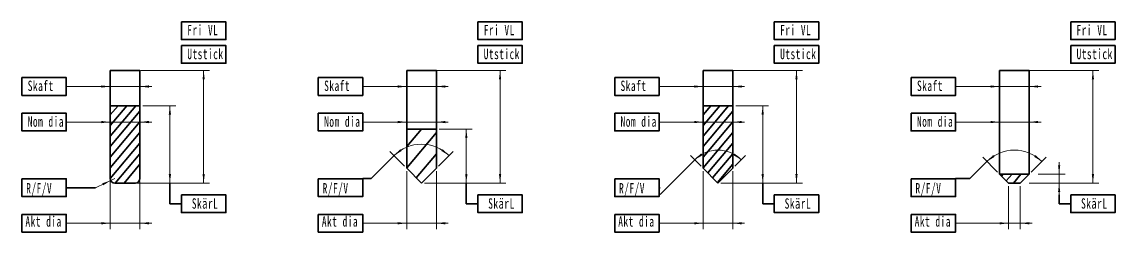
# Model space of a CAD drawing. Header units: millimetres. Extents: x -821 to 547, y -5 to 68.
# Drawn here: x -521.4 to -152.5, y -4.8 to 66.2 of the extents above; entities that cross this region are included whole.
import ezdxf

# ---------------------------------------------------------------- set-up
doc = ezdxf.new("R2010")
doc.units = ezdxf.units.MM
doc.layers.get('0').update_dxf_attribs({"lineweight": 35})
doc.layers.add('Dimension Layer', color=3, linetype='Continuous', lineweight=18)
doc.layers.add('Thick Solid Layer', color=7, linetype='Continuous', lineweight=35)
doc.styles.get("Standard").update_dxf_attribs({"font": '', "width": 0.667})
doc.styles.get('Standard').set_extended_font_data('simsun')
doc.dimstyles.get("Standard").update_dxf_attribs({"dimtxt": 3.5, "dimasz": 4, "dimexe": 2, "dimexo": 0, "dimtad": 1, "dimdsep": 46, "dimtxsty": 'Standard', "dimblk": '_CAXARROW', "dimcen": 0, "dimdle": 8, "dimazin": 2, "dimtfac": 0.707107, "dimtdec": 3, "dimtmove": 2, "dimatfit": 3, "dimfxl": 1, "dimfrac": 2, "dimtolj": 1, "dimarcsym": 1})

# ---------------------------------------------------------------- blocks, each defined once
blk = doc.blocks.new('*X6')
at = {"layer": 'Dimension Layer'}
for points in [[(-160.03, 49.74), (-159.65, 46.74), (-160.4, 46.74)], [(-160.03, 11.74), (-159.65, 14.74), (-160.4, 14.74)]]:
    blk.add_hatch(color=0, dxfattribs=at).paths.add_polyline_path(points, flags=0)
at = {"layer": 'Dimension Layer', "color": 0}
for p, q in [((-181.37, 49.74), (-158.03, 49.74)), ((-160.03, 49.74), (-160.03, 11.74)), ((-181.37, 11.74), (-158.03, 11.74))]:
    blk.add_line(p, q, dxfattribs=at)
at = {"layer": 'Dimension Layer', "color": 0, "insert": (-160.65, 44.93), "char_height": 3.5, "width": 7, "attachment_point": 5, "rotation": 90, "line_spacing_factor": 1.15057}
blk.add_mtext('\\T1.1; ', dxfattribs=at)
blk = doc.blocks.new('_CAXARROW')
blk.add_hatch(color=0).paths.add_polyline_path([(0, 0), (-1, 0.125), (-1, -0.125)], flags=0)
blk = doc.blocks.new('*X7')
at = {"layer": 'Dimension Layer'}
for points in [[(-191.52, 44.33), (-194.52, 44.7), (-194.52, 43.95)], [(-181.52, 44.33), (-178.52, 44.7), (-178.52, 43.95)]]:
    blk.add_hatch(color=0, dxfattribs=at).paths.add_polyline_path(points, flags=0)
at = {"layer": 'Dimension Layer', "color": 0}
for p, q in [((-206.36, 44.33), (-177.52, 44.33)), ((-191.52, 40.64), (-191.52, 46.33)), ((-181.52, 40.64), (-181.52, 46.33))]:
    blk.add_line(p, q, dxfattribs=at)
at = {"layer": 'Dimension Layer', "color": 0, "insert": (-206.36, 44.95), "char_height": 3.5, "width": 7, "attachment_point": 5, "line_spacing_factor": 1.15057}
blk.add_mtext('\\T1.1; ', dxfattribs=at)
blk = doc.blocks.new('*X8')
at = {"layer": 'Dimension Layer'}
for points in [[(-188.52, -1.84), (-191.52, -1.46), (-191.52, -2.21)], [(-184.52, -1.84), (-181.52, -1.46), (-181.52, -2.21)]]:
    blk.add_hatch(color=0, dxfattribs=at).paths.add_polyline_path(points, flags=0)
at = {"layer": 'Dimension Layer', "color": 0}
for p, q in [((-188.52, 10.74), (-188.52, -3.84)), ((-184.52, 10.74), (-184.52, -3.84)), ((-206.36, -1.84), (-180.52, -1.84))]:
    blk.add_line(p, q, dxfattribs=at)
at = {"layer": 'Dimension Layer', "color": 0, "insert": (-206.36, -1.21), "char_height": 3.5, "width": 7, "attachment_point": 5, "line_spacing_factor": 1.15057}
blk.add_mtext('\\T1.1; ', dxfattribs=at)
blk = doc.blocks.new('*X9')
at = {"layer": 'Dimension Layer'}
for points in [[(-171.42, 14.74), (-171.79, 17.74), (-171.04, 17.74)], [(-171.42, 11.74), (-171.79, 8.74), (-171.04, 8.74)]]:
    blk.add_hatch(color=0, dxfattribs=at).paths.add_polyline_path(points, flags=0)
at = {"layer": 'Dimension Layer', "color": 0}
for p, q in [((-171.42, 7.74), (-171.42, 18.74)), ((-181.52, 11.74), (-169.42, 11.74)), ((-178.52, 14.74), (-169.42, 14.74))]:
    blk.add_line(p, q, dxfattribs=at)
at = {"layer": 'Dimension Layer', "color": 0, "insert": (-172.04, 13.24), "char_height": 3.5, "width": 7, "attachment_point": 5, "rotation": 90, "line_spacing_factor": 1.15057}
blk.add_mtext('\\T1.1; ', dxfattribs=at)
blk = doc.blocks.new('*X10')
at = {"layer": 'Dimension Layer'}
for points in [[(-195.78, 19.01), (-193.2, 20.58), (-193.64, 21.19)], [(-177.25, 19.01), (-179.83, 20.58), (-179.39, 21.19)]]:
    blk.add_hatch(color=0, dxfattribs=at).paths.add_polyline_path(points, flags=0)
at = {"layer": 'Dimension Layer', "color": 0}
for p, q in [((-192.22, 15.45), (-197.2, 20.42)), ((-180.81, 15.45), (-175.83, 20.42))]:
    blk.add_line(p, q, dxfattribs=at)
for start, end in [(90, 135), (45, 90)]:
    blk.add_arc((-186.52, 9.74), 13.11, start, end, dxfattribs=at)
at = {"layer": 'Dimension Layer', "color": 0, "insert": (-186.52, 22.85), "char_height": 3.5, "width": 7, "attachment_point": 5, "line_spacing_factor": 1.15057}
blk.add_mtext('\\T1.1; ', dxfattribs=at)
blk = doc.blocks.new('*X17')
at = {"layer": 'Dimension Layer'}
for points in [[(-191.52, 32.33), (-194.52, 32.7), (-194.52, 31.95)], [(-181.52, 32.33), (-178.52, 32.7), (-178.52, 31.95)]]:
    blk.add_hatch(color=0, dxfattribs=at).paths.add_polyline_path(points, flags=0)
at = {"layer": 'Dimension Layer', "color": 0}
for p, q in [((-191.52, 26.81), (-191.52, 34.33)), ((-181.52, 26.81), (-181.52, 34.33)), ((-206.36, 32.33), (-177.52, 32.33))]:
    blk.add_line(p, q, dxfattribs=at)
at = {"layer": 'Dimension Layer', "color": 0, "insert": (-206.36, 32.95), "char_height": 3.5, "width": 7, "attachment_point": 5, "line_spacing_factor": 1.15057}
blk.add_mtext('\\T1.1; ', dxfattribs=at)
blk = doc.blocks.new('*X26')
at = {"layer": 'Dimension Layer'}
for points in [[(-260.03, 49.74), (-259.65, 46.74), (-260.4, 46.74)], [(-260.03, 11.74), (-259.65, 14.74), (-260.4, 14.74)]]:
    blk.add_hatch(color=0, dxfattribs=at).paths.add_polyline_path(points, flags=0)
at = {"layer": 'Dimension Layer', "color": 0}
for p, q in [((-281.37, 49.74), (-258.03, 49.74)), ((-260.03, 49.74), (-260.03, 11.74)), ((-281.37, 11.74), (-258.03, 11.74))]:
    blk.add_line(p, q, dxfattribs=at)
at = {"layer": 'Dimension Layer', "color": 0, "insert": (-260.65, 44.93), "char_height": 3.5, "width": 7, "attachment_point": 5, "rotation": 90, "line_spacing_factor": 1.15057}
blk.add_mtext('\\T1.1; ', dxfattribs=at)
blk = doc.blocks.new('*X27')
at = {"layer": 'Dimension Layer'}
for points in [[(-291.52, 44.33), (-294.52, 44.7), (-294.52, 43.95)], [(-281.52, 44.33), (-278.52, 44.7), (-278.52, 43.95)]]:
    blk.add_hatch(color=0, dxfattribs=at).paths.add_polyline_path(points, flags=0)
at = {"layer": 'Dimension Layer', "color": 0}
for p, q in [((-306.36, 44.33), (-277.52, 44.33)), ((-291.52, 40.64), (-291.52, 46.33)), ((-281.52, 40.64), (-281.52, 46.33))]:
    blk.add_line(p, q, dxfattribs=at)
at = {"layer": 'Dimension Layer', "color": 0, "insert": (-306.36, 44.95), "char_height": 3.5, "width": 7, "attachment_point": 5, "line_spacing_factor": 1.15057}
blk.add_mtext('\\T1.1; ', dxfattribs=at)
blk = doc.blocks.new('*X28')
at = {"layer": 'Dimension Layer'}
for points in [[(-271.42, 37.86), (-271.79, 34.86), (-271.04, 34.86)], [(-271.42, 11.74), (-271.79, 14.74), (-271.04, 14.74)]]:
    blk.add_hatch(color=0, dxfattribs=at).paths.add_polyline_path(points, flags=0)
at = {"layer": 'Dimension Layer', "color": 0}
for p, q in [((-280.52, 37.86), (-269.42, 37.86)), ((-271.42, 11.74), (-271.42, 37.86)), ((-285.52, 11.74), (-269.42, 11.74))]:
    blk.add_line(p, q, dxfattribs=at)
at = {"layer": 'Dimension Layer', "color": 0, "insert": (-272.04, 24.8), "char_height": 3.5, "width": 7, "attachment_point": 5, "rotation": 90, "line_spacing_factor": 1.15057}
blk.add_mtext('\\T1.1; ', dxfattribs=at)
blk = doc.blocks.new('*X29')
at = {"layer": 'Dimension Layer'}
for points in [[(-294.37, 19.6), (-291.76, 21.11), (-292.17, 21.73)], [(-278.66, 19.6), (-281.27, 21.11), (-280.86, 21.73)]]:
    blk.add_hatch(color=0, dxfattribs=at).paths.add_polyline_path(points, flags=0)
at = {"layer": 'Dimension Layer', "color": 0}
for p, q in [((-292.22, 17.45), (-295.78, 21.01)), ((-280.81, 17.45), (-277.25, 21.01))]:
    blk.add_line(p, q, dxfattribs=at)
for start, end in [(90, 135), (45, 90)]:
    blk.add_arc((-286.52, 11.74), 11.11, start, end, dxfattribs=at)
at = {"layer": 'Dimension Layer', "color": 0, "insert": (-286.52, 22.85), "char_height": 3.5, "width": 7, "attachment_point": 5, "line_spacing_factor": 1.15057}
blk.add_mtext('\\T1.1; ', dxfattribs=at)
blk = doc.blocks.new('*X30')
at = {"layer": 'Dimension Layer'}
for points in [[(-291.52, 32.33), (-294.52, 32.7), (-294.52, 31.95)], [(-281.52, 32.33), (-278.52, 32.7), (-278.52, 31.95)]]:
    blk.add_hatch(color=0, dxfattribs=at).paths.add_polyline_path(points, flags=0)
at = {"layer": 'Dimension Layer', "color": 0}
for p, q in [((-291.52, 26.81), (-291.52, 34.33)), ((-281.52, 26.81), (-281.52, 34.33)), ((-306.36, 32.33), (-277.52, 32.33))]:
    blk.add_line(p, q, dxfattribs=at)
at = {"layer": 'Dimension Layer', "color": 0, "insert": (-306.36, 32.95), "char_height": 3.5, "width": 7, "attachment_point": 5, "line_spacing_factor": 1.15057}
blk.add_mtext('\\T1.1; ', dxfattribs=at)
blk = doc.blocks.new('*X31')
at = {"layer": 'Dimension Layer'}
for points in [[(-291.52, -1.84), (-294.52, -1.46), (-294.52, -2.21)], [(-281.52, -1.84), (-278.52, -1.46), (-278.52, -2.21)]]:
    blk.add_hatch(color=0, dxfattribs=at).paths.add_polyline_path(points, flags=0)
at = {"layer": 'Dimension Layer', "color": 0}
for p, q in [((-291.52, 15.74), (-291.52, -3.84)), ((-281.52, 15.74), (-281.52, -3.84)), ((-306.36, -1.84), (-277.52, -1.84))]:
    blk.add_line(p, q, dxfattribs=at)
at = {"layer": 'Dimension Layer', "color": 0, "insert": (-306.36, -1.21), "char_height": 3.5, "width": 7, "attachment_point": 5, "line_spacing_factor": 1.15057}
blk.add_mtext('\\T1.1; ', dxfattribs=at)
blk = doc.blocks.new('*X32')
at = {"layer": 'Dimension Layer'}
for points in [[(-360.03, 49.74), (-359.65, 46.74), (-360.4, 46.74)], [(-360.03, 11.74), (-359.65, 14.74), (-360.4, 14.74)]]:
    blk.add_hatch(color=0, dxfattribs=at).paths.add_polyline_path(points, flags=0)
at = {"layer": 'Dimension Layer', "color": 0}
for p, q in [((-381.37, 49.74), (-358.03, 49.74)), ((-360.03, 49.74), (-360.03, 11.74)), ((-381.37, 11.74), (-358.03, 11.74))]:
    blk.add_line(p, q, dxfattribs=at)
at = {"layer": 'Dimension Layer', "color": 0, "insert": (-360.65, 44.93), "char_height": 3.5, "width": 7, "attachment_point": 5, "rotation": 90, "line_spacing_factor": 1.15057}
blk.add_mtext('\\T1.1; ', dxfattribs=at)
blk = doc.blocks.new('*X33')
at = {"layer": 'Dimension Layer'}
for points in [[(-391.52, 44.33), (-394.52, 44.7), (-394.52, 43.95)], [(-381.52, 44.33), (-378.52, 44.7), (-378.52, 43.95)]]:
    blk.add_hatch(color=0, dxfattribs=at).paths.add_polyline_path(points, flags=0)
at = {"layer": 'Dimension Layer', "color": 0}
for p, q in [((-406.36, 44.33), (-377.52, 44.33)), ((-391.52, 40.64), (-391.52, 46.33)), ((-381.52, 40.64), (-381.52, 46.33))]:
    blk.add_line(p, q, dxfattribs=at)
at = {"layer": 'Dimension Layer', "color": 0, "insert": (-406.36, 44.95), "char_height": 3.5, "width": 7, "attachment_point": 5, "line_spacing_factor": 1.15057}
blk.add_mtext('\\T1.1; ', dxfattribs=at)
blk = doc.blocks.new('*X34')
at = {"layer": 'Dimension Layer'}
for points in [[(-371.42, 29.92), (-371.79, 26.92), (-371.04, 26.92)], [(-371.42, 11.74), (-371.79, 14.74), (-371.04, 14.74)]]:
    blk.add_hatch(color=0, dxfattribs=at).paths.add_polyline_path(points, flags=0)
at = {"layer": 'Dimension Layer', "color": 0}
for p, q in [((-380.52, 29.92), (-369.42, 29.92)), ((-371.42, 11.74), (-371.42, 29.92)), ((-385.52, 11.74), (-369.42, 11.74))]:
    blk.add_line(p, q, dxfattribs=at)
at = {"layer": 'Dimension Layer', "color": 0, "insert": (-372.04, 20.83), "char_height": 3.5, "width": 7, "attachment_point": 5, "rotation": 90, "line_spacing_factor": 1.15057}
blk.add_mtext('\\T1.1; ', dxfattribs=at)
blk = doc.blocks.new('*X35')
at = {"layer": 'Dimension Layer'}
for points in [[(-395.78, 21.01), (-393.2, 22.58), (-393.64, 23.19)], [(-377.25, 21.01), (-379.83, 22.58), (-379.39, 23.19)]]:
    blk.add_hatch(color=0, dxfattribs=at).paths.add_polyline_path(points, flags=0)
at = {"layer": 'Dimension Layer', "color": 0}
for p, q in [((-392.22, 17.45), (-397.2, 22.42)), ((-380.81, 17.45), (-375.83, 22.42))]:
    blk.add_line(p, q, dxfattribs=at)
for start, end in [(90, 135), (45, 90)]:
    blk.add_arc((-386.52, 11.74), 13.11, start, end, dxfattribs=at)
at = {"layer": 'Dimension Layer', "color": 0, "insert": (-386.52, 24.85), "char_height": 3.5, "width": 7, "attachment_point": 5, "line_spacing_factor": 1.15057}
blk.add_mtext('\\T1.1; ', dxfattribs=at)
blk = doc.blocks.new('*X36')
at = {"layer": 'Dimension Layer'}
for points in [[(-391.52, 32.33), (-394.52, 32.7), (-394.52, 31.95)], [(-381.52, 32.33), (-378.52, 32.7), (-378.52, 31.95)]]:
    blk.add_hatch(color=0, dxfattribs=at).paths.add_polyline_path(points, flags=0)
at = {"layer": 'Dimension Layer', "color": 0}
for p, q in [((-391.52, 26.81), (-391.52, 34.33)), ((-381.52, 26.81), (-381.52, 34.33)), ((-406.36, 32.33), (-377.52, 32.33))]:
    blk.add_line(p, q, dxfattribs=at)
at = {"layer": 'Dimension Layer', "color": 0, "insert": (-406.36, 32.95), "char_height": 3.5, "width": 7, "attachment_point": 5, "line_spacing_factor": 1.15057}
blk.add_mtext('\\T1.1; ', dxfattribs=at)
blk = doc.blocks.new('*X37')
at = {"layer": 'Dimension Layer'}
for points in [[(-391.52, -1.84), (-394.52, -1.46), (-394.52, -2.21)], [(-381.52, -1.84), (-378.52, -1.46), (-378.52, -2.21)]]:
    blk.add_hatch(color=0, dxfattribs=at).paths.add_polyline_path(points, flags=0)
at = {"layer": 'Dimension Layer', "color": 0}
for p, q in [((-391.52, 15.74), (-391.52, -3.84)), ((-381.52, 15.74), (-381.52, -3.84)), ((-406.36, -1.84), (-377.52, -1.84))]:
    blk.add_line(p, q, dxfattribs=at)
at = {"layer": 'Dimension Layer', "color": 0, "insert": (-406.36, -1.21), "char_height": 3.5, "width": 7, "attachment_point": 5, "line_spacing_factor": 1.15057}
blk.add_mtext('\\T1.1; ', dxfattribs=at)
blk = doc.blocks.new('*X38')
at = {"layer": 'Dimension Layer'}
for points in [[(-460.03, 49.74), (-459.65, 46.74), (-460.4, 46.74)], [(-460.03, 11.74), (-459.65, 14.74), (-460.4, 14.74)]]:
    blk.add_hatch(color=0, dxfattribs=at).paths.add_polyline_path(points, flags=0)
at = {"layer": 'Dimension Layer', "color": 0}
for p, q in [((-481.37, 49.74), (-458.03, 49.74)), ((-460.03, 49.74), (-460.03, 11.74)), ((-481.37, 11.74), (-458.03, 11.74))]:
    blk.add_line(p, q, dxfattribs=at)
at = {"layer": 'Dimension Layer', "color": 0, "insert": (-460.65, 44.93), "char_height": 3.5, "width": 7, "attachment_point": 5, "rotation": 90, "line_spacing_factor": 1.15057}
blk.add_mtext('\\T1.1; ', dxfattribs=at)
blk = doc.blocks.new('*X39')
at = {"layer": 'Dimension Layer'}
for points in [[(-491.52, 44.33), (-494.52, 44.7), (-494.52, 43.95)], [(-481.52, 44.33), (-478.52, 44.7), (-478.52, 43.95)]]:
    blk.add_hatch(color=0, dxfattribs=at).paths.add_polyline_path(points, flags=0)
at = {"layer": 'Dimension Layer', "color": 0}
for p, q in [((-506.36, 44.33), (-477.52, 44.33)), ((-491.52, 40.64), (-491.52, 46.33)), ((-481.52, 40.64), (-481.52, 46.33))]:
    blk.add_line(p, q, dxfattribs=at)
at = {"layer": 'Dimension Layer', "color": 0, "insert": (-506.36, 44.95), "char_height": 3.5, "width": 7, "attachment_point": 5, "line_spacing_factor": 1.15057}
blk.add_mtext('\\T1.1; ', dxfattribs=at)
blk = doc.blocks.new('*X40')
at = {"layer": 'Dimension Layer'}
for points in [[(-471.42, 37.86), (-471.79, 34.86), (-471.04, 34.86)], [(-471.42, 11.74), (-471.79, 14.74), (-471.04, 14.74)]]:
    blk.add_hatch(color=0, dxfattribs=at).paths.add_polyline_path(points, flags=0)
at = {"layer": 'Dimension Layer', "color": 0}
for p, q in [((-480.52, 37.86), (-469.42, 37.86)), ((-471.42, 11.74), (-471.42, 37.86)), ((-485.52, 11.74), (-469.42, 11.74))]:
    blk.add_line(p, q, dxfattribs=at)
at = {"layer": 'Dimension Layer', "color": 0, "insert": (-472.04, 24.8), "char_height": 3.5, "width": 7, "attachment_point": 5, "rotation": 90, "line_spacing_factor": 1.15057}
blk.add_mtext('\\T1.1; ', dxfattribs=at)
blk = doc.blocks.new('*X41')
at = {"layer": 'Dimension Layer'}
for points in [[(-491.52, 32.33), (-494.52, 32.7), (-494.52, 31.95)], [(-481.52, 32.33), (-478.52, 32.7), (-478.52, 31.95)]]:
    blk.add_hatch(color=0, dxfattribs=at).paths.add_polyline_path(points, flags=0)
at = {"layer": 'Dimension Layer', "color": 0}
for p, q in [((-491.52, 26.81), (-491.52, 34.33)), ((-481.52, 26.81), (-481.52, 34.33)), ((-506.36, 32.33), (-477.52, 32.33))]:
    blk.add_line(p, q, dxfattribs=at)
at = {"layer": 'Dimension Layer', "color": 0, "insert": (-506.36, 32.95), "char_height": 3.5, "width": 7, "attachment_point": 5, "line_spacing_factor": 1.15057}
blk.add_mtext('\\T1.1; ', dxfattribs=at)
blk = doc.blocks.new('*X42')
at = {"layer": 'Dimension Layer'}
for points in [[(-491.52, -1.84), (-494.52, -1.46), (-494.52, -2.21)], [(-481.52, -1.84), (-478.52, -1.46), (-478.52, -2.21)]]:
    blk.add_hatch(color=0, dxfattribs=at).paths.add_polyline_path(points, flags=0)
at = {"layer": 'Dimension Layer', "color": 0}
for p, q in [((-491.52, 12.24), (-491.52, -3.84)), ((-481.52, 12.24), (-481.52, -3.84)), ((-506.36, -1.84), (-477.52, -1.84))]:
    blk.add_line(p, q, dxfattribs=at)
at = {"layer": 'Dimension Layer', "color": 0, "insert": (-506.36, -1.21), "char_height": 3.5, "width": 7, "attachment_point": 5, "line_spacing_factor": 1.15057}
blk.add_mtext('\\T1.1; ', dxfattribs=at)
blk = doc.blocks.new('*X43')
at = {"layer": 'Dimension Layer'}
blk.add_hatch(color=0, dxfattribs=at).paths.add_polyline_path([(-491.37, 12.6), (-494.24, 11.65), (-493.92, 10.97)], flags=0)
at = {"layer": 'Dimension Layer', "color": 0}
for q in [(-490.02, 13.24), (-498.82, 10.16)]:
    blk.add_line((-496.49, 10.16), q, dxfattribs=at)

msp = doc.modelspace()

# ---------------------------------------------------------------- linework, layer by layer
at = {"layer": 'Thick Solid Layer'}
for p, q in [((-491.515, 49.742), (-481.515, 49.742)), ((-491.515, 13.242), (-491.515, 49.742)), ((-481.515, 13.242), (-481.515, 49.742)), ((-391.515, 49.742), (-381.515, 49.742)), ((-391.515, 16.742), (-391.515, 49.742)), ((-381.515, 16.742), (-381.515, 49.742)), ((-291.515, 49.742), (-281.515, 49.742)), ((-291.515, 16.742), (-291.515, 49.742)), ((-281.515, 16.742), (-281.515, 49.742)), ((-191.515, 49.742), (-181.515, 49.742)), ((-191.515, 14.742), (-191.515, 49.742)), ((-181.515, 14.742), (-181.515, 49.742)), ((-491.515, 37.858), (-481.515, 37.858)), ((-482.92, 37.858), (-491.515, 27.615)), ((-485.92, 37.858), (-491.515, 31.19)), ((-488.92, 37.858), (-491.515, 34.765)), ((-282.92, 37.858), (-291.515, 27.615)), ((-285.92, 37.858), (-291.515, 31.19)), ((-288.92, 37.858), (-291.515, 34.765)), ((-291.402, 37.858), (-281.402, 37.858)), ((-481.515, 35.957), (-491.515, 24.04)), ((-281.515, 35.957), (-291.515, 24.04)), ((-481.515, 32.382), (-491.515, 20.464)), ((-386.579, 29.923), (-391.515, 24.04)), ((-391.402, 29.923), (-381.402, 29.923)), ((-281.515, 32.382), (-291.515, 20.464)), ((-481.515, 28.807), (-491.515, 16.889)), ((-381.515, 28.807), (-391.515, 16.889)), ((-281.515, 28.807), (-291.515, 16.889)), ((-481.515, 25.231), (-491.515, 13.314)), ((-281.515, 25.231), (-289.951, 15.178)), ((-481.515, 21.656), (-489.834, 11.742)), ((-395.782, 21.009), (-403.549, 13.242)), ((-381.515, 21.656), (-388.32, 13.547)), ((-294.368, 19.595), (-306.063, 7.9)), ((-281.515, 21.656), (-288.32, 13.547)), ((-195.782, 19.009), (-201.549, 13.242)), ((-481.515, 18.081), (-486.834, 11.742)), ((-386.515, 11.742), (-391.515, 16.742)), ((-386.515, 11.742), (-381.515, 16.742)), ((-286.515, 11.742), (-291.515, 16.742)), ((-281.515, 18.081), (-286.689, 11.916)), ((-286.515, 11.742), (-281.515, 16.742)), ((-483.015, 11.742), (-490.015, 11.742)), ((-471.418, 11.742), (-471.418, 4.742)), ((-406.355, 13.242), (-403.549, 13.242)), ((-371.418, 11.742), (-371.418, 4.742)), ((-271.418, 11.742), (-271.418, 4.742)), ((-206.355, 13.242), (-201.549, 13.242)), ((-191.515, 14.742), (-181.515, 14.742)), ((-188.515, 11.742), (-191.515, 14.742)), ((-190.317, 14.742), (-190.864, 14.091)), ((-187.317, 14.742), (-189.232, 12.459)), ((-188.515, 11.742), (-184.515, 11.742)), ((-184.317, 14.742), (-186.834, 11.742)), ((-184.515, 11.742), (-181.515, 14.742)), ((-506.355, 10.163), (-496.488, 10.163)), ((-306.355, 10.163), (-306.063, 10.163)), ((-171.418, 7.742), (-171.418, 4.742)), ((-471.418, 4.742), (-467.526, 4.742)), ((-371.418, 4.742), (-367.526, 4.742)), ((-271.418, 4.742), (-267.526, 4.742)), ((-171.418, 4.742), (-167.526, 4.742))]:
    msp.add_line(p, q, dxfattribs=at)
for points in [[(-467.526, 66.157), (-467.526, 60.157), (-452.526, 60.157), (-452.526, 66.157)], [(-367.526, 66.157), (-367.526, 60.157), (-352.526, 60.157), (-352.526, 66.157)], [(-267.526, 66.157), (-267.526, 60.157), (-252.526, 60.157), (-252.526, 66.157)], [(-167.526, 66.157), (-167.526, 60.157), (-152.526, 60.157), (-152.526, 66.157)], [(-467.526, 58.157), (-467.526, 52.157), (-452.526, 52.157), (-452.526, 58.157)], [(-367.526, 58.157), (-367.526, 52.157), (-352.526, 52.157), (-352.526, 58.157)], [(-267.526, 58.157), (-267.526, 52.157), (-252.526, 52.157), (-252.526, 58.157)], [(-167.526, 58.157), (-167.526, 52.157), (-152.526, 52.157), (-152.526, 58.157)], [(-521.355, 47.327), (-521.355, 41.327), (-506.355, 41.327), (-506.355, 47.327)], [(-421.355, 47.327), (-421.355, 41.327), (-406.355, 41.327), (-406.355, 47.327)], [(-321.355, 47.327), (-321.355, 41.327), (-306.355, 41.327), (-306.355, 47.327)], [(-221.355, 47.327), (-221.355, 41.327), (-206.355, 41.327), (-206.355, 47.327)], [(-521.355, 35.327), (-521.355, 29.327), (-506.355, 29.327), (-506.355, 35.327)], [(-421.355, 35.327), (-421.355, 29.327), (-406.355, 29.327), (-406.355, 35.327)], [(-321.355, 35.327), (-321.355, 29.327), (-306.355, 29.327), (-306.355, 35.327)], [(-221.355, 35.327), (-221.355, 29.327), (-206.355, 29.327), (-206.355, 35.327)], [(-521.355, 13.163), (-521.355, 7.163), (-506.355, 7.163), (-506.355, 13.163)], [(-421.355, 13.163), (-421.355, 7.163), (-406.355, 7.163), (-406.355, 13.163)], [(-321.355, 13.163), (-321.355, 7.163), (-306.355, 7.163), (-306.355, 13.163)], [(-221.355, 13.163), (-221.355, 7.163), (-206.355, 7.163), (-206.355, 13.163)], [(-467.526, 7.742), (-467.526, 1.742), (-452.526, 1.742), (-452.526, 7.742)], [(-367.526, 7.742), (-367.526, 1.742), (-352.526, 1.742), (-352.526, 7.742)], [(-267.526, 7.742), (-267.526, 1.742), (-252.526, 1.742), (-252.526, 7.742)], [(-167.526, 7.742), (-167.526, 1.742), (-152.526, 1.742), (-152.526, 7.742)], [(-521.355, 1.163), (-521.355, -4.837), (-506.355, -4.837), (-506.355, 1.163)], [(-421.355, 1.163), (-421.355, -4.837), (-406.355, -4.837), (-406.355, 1.163)], [(-321.355, 1.163), (-321.355, -4.837), (-306.355, -4.837), (-306.355, 1.163)], [(-221.355, 1.163), (-221.355, -4.837), (-206.355, -4.837), (-206.355, 1.163)]]:
    msp.add_lwpolyline(points, close=True, dxfattribs=at)
for centre, start, end in [((-490.015, 13.242), 180, 270), ((-483.015, 13.242), 270, 0)]:
    msp.add_arc(centre, 1.5, start, end, dxfattribs=at)

# ---------------------------------------------------------------- texts
at = {"layer": 'Dimension Layer', "char_height": 3.5, "width": 22.23408, "attachment_point": 1, "line_spacing_factor": 1.15057}
for s, insert in [('\\T1.1;Fri VL', (-465.548, 65.143)), ('\\T1.1;Fri VL', (-365.548, 65.143)), ('\\T1.1;Fri VL', (-265.548, 65.143)), ('\\T1.1;Fri VL', (-165.548, 65.143)), ('\\T1.1;Utstick', (-465.548, 57.066)), ('\\T1.1;Utstick', (-365.548, 57.066)), ('\\T1.1;Utstick', (-265.548, 57.066)), ('\\T1.1;Utstick', (-165.548, 57.066)), ('\\T1.1;Skaft', (-519.377, 46.313)), ('\\T1.1;Skaft', (-419.377, 46.313)), ('\\T1.1;Skaft', (-319.377, 46.313)), ('\\T1.1;Skaft', (-219.377, 46.313)), ('\\T1.1;Nom dia', (-519.377, 34.236)), ('\\T1.1;Nom dia', (-419.377, 34.236)), ('\\T1.1;Nom dia', (-319.377, 34.236)), ('\\T1.1;Nom dia', (-219.377, 34.236)), ('\\T1.1;R/F/V', (-519.887, 11.72)), ('\\T1.1;R/F/V', (-419.887, 11.72)), ('\\T1.1;R/F/V', (-319.887, 11.72)), ('\\T1.1;R/F/V', (-219.887, 11.72)), ('\\T1.1;SkärL', (-464.026, 6.586)), ('\\T1.1;SkärL', (-364.026, 6.586)), ('\\T1.1;SkärL', (-264.026, 6.586)), ('\\T1.1;SkärL', (-164.026, 6.586)), ('\\T1.1;Akt dia', (-520.151, 0.524)), ('\\T1.1;Akt dia', (-420.151, 0.524)), ('\\T1.1;Akt dia', (-320.151, 0.524)), ('\\T1.1;Akt dia', (-220.151, 0.524))]:
    msp.add_mtext(s, dxfattribs=dict(at, insert=insert))

# ---------------------------------------------------------------- dimensions: what is measured, and where the dimension line sits
at = {"layer": 'Dimension Layer'}
for base, p1, p2, angle, override, picture, middle in [((-460.026, 11.742), (-482.366, 49.742), (-482.366, 11.742), 270, {"dimscale": 1, "dimasz": 3, "dimexo": 1, "dimsah": 1, "dimtfill": 1}, '*X38', (-460.651, 44.927)), ((-360.026, 11.742), (-382.366, 49.742), (-382.366, 11.742), 270, {"dimscale": 1, "dimasz": 3, "dimexo": 1, "dimsah": 1, "dimtfill": 1}, '*X32', (-360.651, 44.927)), ((-260.026, 11.742), (-282.366, 49.742), (-282.366, 11.742), 270, {"dimscale": 1, "dimasz": 3, "dimexo": 1, "dimsah": 1, "dimtfill": 1}, '*X26', (-260.651, 44.927)), ((-160.026, 11.742), (-182.366, 49.742), (-182.366, 11.742), 270, {"dimscale": 1, "dimasz": 3, "dimexo": 1, "dimsah": 1, "dimtfill": 1}, '*X6', (-160.651, 44.927)), ((-381.515, -1.837), (-391.515, 16.742), (-381.515, 16.742), 0, {"dimscale": 1, "dimasz": 3, "dimexo": 1, "dimsah": 1, "dimdle": 4, "dimtfill": 1}, '*X37', (-406.355, -1.212)), ((-281.515, -1.837), (-291.515, 16.742), (-281.515, 16.742), 0, {"dimscale": 1, "dimasz": 3, "dimexo": 1, "dimsah": 1, "dimdle": 4, "dimtfill": 1}, '*X31', (-306.355, -1.212)), ((-184.515, -1.837), (-188.515, 11.742), (-184.515, 11.742), 0, {"dimscale": 1, "dimasz": 3, "dimexo": 1, "dimsah": 1, "dimdle": 4, "dimtfill": 1}, '*X8', (-206.355, -1.212))]:
    dim = msp.add_linear_dim(base=base, p1=p1, p2=p2, angle=angle, text=' ', dimstyle='Standard', override=override, dxfattribs=at)
    dim.commit()
    dim.dimension.update_dxf_attribs({"geometry": picture, "text_midpoint": middle, "dimtype": 160})
for base, p1, p2, override, picture, middle in [((-481.515, 44.327), (-491.515, 37.643), (-481.515, 37.643), {"dimscale": 1, "dimasz": 3, "dimexo": 3, "dimsah": 1, "dimdle": 4, "dimtfill": 1}, '*X39', (-506.355, 44.952)), ((-381.515, 44.327), (-391.515, 37.643), (-381.515, 37.643), {"dimscale": 1, "dimasz": 3, "dimexo": 3, "dimsah": 1, "dimdle": 4, "dimtfill": 1}, '*X33', (-406.355, 44.952)), ((-281.515, 44.327), (-291.515, 37.643), (-281.515, 37.643), {"dimscale": 1, "dimasz": 3, "dimexo": 3, "dimsah": 1, "dimdle": 4, "dimtfill": 1}, '*X27', (-306.355, 44.952)), ((-181.515, 44.327), (-191.515, 37.643), (-181.515, 37.643), {"dimscale": 1, "dimasz": 3, "dimexo": 3, "dimsah": 1, "dimdle": 4, "dimtfill": 1}, '*X7', (-206.355, 44.952)), ((-481.515, 32.327), (-491.515, 23.807), (-481.515, 23.807), {"dimscale": 1, "dimasz": 3, "dimexo": 3, "dimsah": 1, "dimdle": 4, "dimtfill": 1}, '*X41', (-506.355, 32.952)), ((-381.515, 32.327), (-391.515, 23.807), (-381.515, 23.807), {"dimscale": 1, "dimasz": 3, "dimexo": 3, "dimsah": 1, "dimdle": 4, "dimtfill": 1}, '*X36', (-406.355, 32.952)), ((-281.515, 32.327), (-291.515, 23.807), (-281.515, 23.807), {"dimscale": 1, "dimasz": 3, "dimexo": 3, "dimsah": 1, "dimdle": 4, "dimtfill": 1}, '*X30', (-306.355, 32.952)), ((-181.515, 32.327), (-191.515, 23.807), (-181.515, 23.807), {"dimscale": 1, "dimasz": 3, "dimexo": 3, "dimsah": 1, "dimdle": 4, "dimtfill": 1}, '*X17', (-206.355, 32.952)), ((-481.515, -1.837), (-491.515, 13.242), (-481.515, 13.242), {"dimscale": 1, "dimasz": 3, "dimexo": 1, "dimsah": 1, "dimdle": 4, "dimtfill": 1}, '*X42', (-506.355, -1.212))]:
    dim = msp.add_linear_dim(base=base, p1=p1, p2=p2, text=' ', dimstyle='Standard', override=override, dxfattribs=at)
    dim.commit()
    dim.dimension.update_dxf_attribs({"geometry": picture, "text_midpoint": middle, "dimtype": 160})
for base, p1, p2, override, picture, middle in [((-471.418, 37.858), (-486.515, 11.742), (-481.515, 37.858), {"dimscale": 1, "dimasz": 3, "dimexo": 1, "dimsah": 1, "dimdle": 4, "dimtfill": 1}, '*X40', (-472.043, 24.8)), ((-271.418, 37.858), (-286.515, 11.742), (-281.515, 37.858), {"dimscale": 1, "dimasz": 3, "dimexo": 1, "dimsah": 1, "dimdle": 4, "dimtfill": 1}, '*X28', (-272.043, 24.8)), ((-371.418, 29.923), (-386.515, 11.742), (-381.515, 29.923), {"dimscale": 1, "dimasz": 3, "dimexo": 1, "dimsah": 1, "dimdle": 4, "dimtfill": 1}, '*X34', (-372.043, 20.833)), ((-171.418, 14.742), (-184.515, 11.742), (-181.515, 14.742), {"dimscale": 1, "dimasz": 3, "dimexo": 3, "dimsah": 1, "dimdle": 4, "dimtfill": 1}, '*X9', (-172.043, 13.242))]:
    dim = msp.add_linear_dim(base=base, p1=p1, p2=p2, angle=90, text=' ', dimstyle='Standard', override=override, dxfattribs=at)
    dim.commit()
    dim.dimension.update_dxf_attribs({"geometry": picture, "text_midpoint": middle})
for base, line1, line2, picture, middle in [((-386.515, 24.848), ((-386.515, 11.742), (-391.515, 16.742)), ((-386.515, 11.742), (-381.515, 16.742)), '*X35', (-386.515, 24.848)), ((-286.515, 22.848), ((-286.515, 11.742), (-291.515, 16.742)), ((-286.515, 11.742), (-281.515, 16.742)), '*X29', (-286.515, 22.848)), ((-186.515, 22.848), ((-188.515, 11.742), (-191.515, 14.742)), ((-184.515, 11.742), (-181.515, 14.742)), '*X10', (-186.515, 22.848))]:
    dim = msp.add_angular_dim_2l(base=base, line1=line1, line2=line2, text=' ', dimstyle='Standard', override={"dimscale": 1, "dimasz": 3, "dimexo": 1, "dimgap": 0, "dimtad": 1, "dimtih": 0, "dimtoh": 0, "dimsah": 1, "dimtfill": 1}, dxfattribs=at)
    dim.commit()
    dim.dimension.update_dxf_attribs({"geometry": picture, "text_midpoint": middle, "dimtype": 162})
dim = msp.add_radius_dim(center=(-490.015, 13.242), mpoint=(-491.37, 12.598), text=' ', dimstyle='Standard', override={"dimscale": 1, "dimasz": 3, "dimexo": 1, "dimtih": 1, "dimtoh": 1, "dimsah": 1, "dimtfill": 1, "dimtzin": 8}, dxfattribs=at)
dim.commit()
dim.dimension.update_dxf_attribs({"geometry": '*X43', "text_midpoint": (-498.822, 8.413), "dimtype": 164})

doc.saveas('drawing.dxf')
